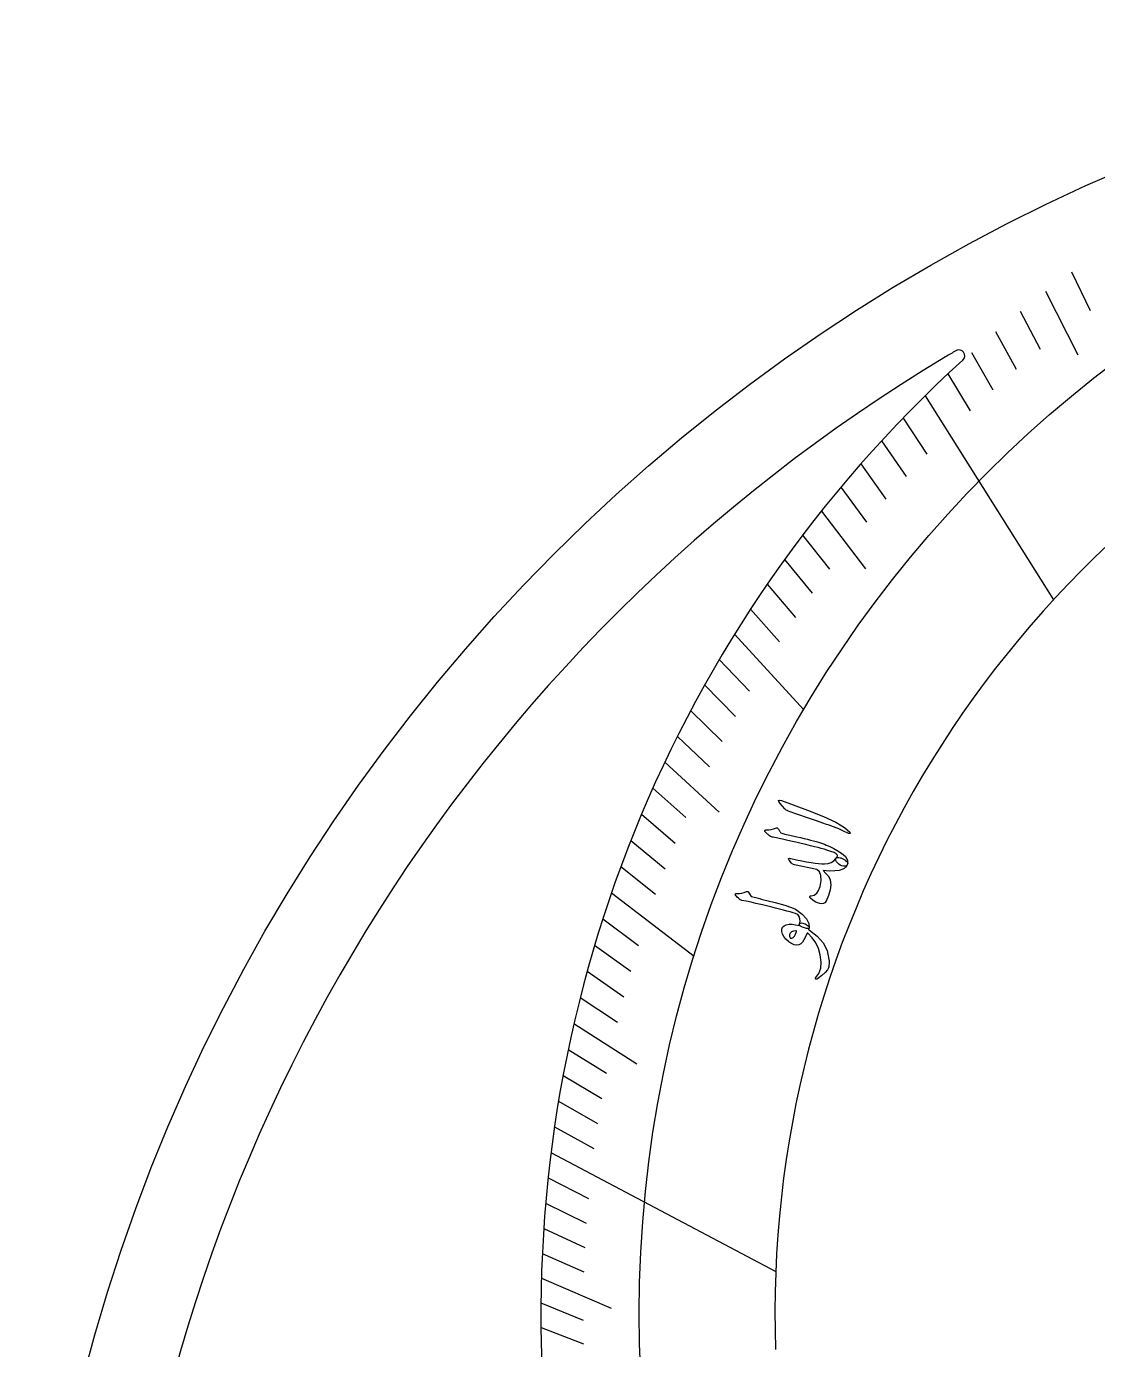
# Model space of a CAD drawing. Header units: millimetres. Extents: x -76 to 76, y -76 to 76.
# Drawn here: x -76.5 to -31, y 20.3 to 76.5 of the extents above; entities that cross this region are included whole.
import ezdxf

# ---------------------------------------------------------------- set-up
doc = ezdxf.new("R2010")
doc.units = ezdxf.units.MM
for name, color, linetype in [('CUT_INNER', 6, 'Continuous'), ('CUT_OUTER', 1, 'Continuous'), ('ENGRAVE', 7, 'Continuous'), ('ENGRAVE_FINE', 8, 'Continuous'), ('TEXT', 5, 'Continuous')]:
    doc.layers.add(name, color=color, linetype=linetype)

msp = doc.modelspace()

# ---------------------------------------------------------------- linework, layer by layer
at = {"layer": 'CUT_INNER'}
for centre, radius, start, end in [((-0.001, 0.001), 72.831, 120.93783, 175.99553), ((0, 0), 72.832, 190.89897, 59.46207), ((-15.822, 26.581), 41.899, 120.3723, 121.0679), ((-36.88, 62.514), 0.25, 312.3641, 120.4102), ((0, 21.86), 54.639, 132.2126, 235.4301), ((-0.001, 21.861), 44.693, 116.585, 181.9822)]:
    msp.add_arc(centre, radius, start, end, dxfattribs=at)
at = {"layer": 'CUT_OUTER'}
msp.add_circle((0, 0), 76.5, dxfattribs=at)
at = {"layer": 'ENGRAVE'}
for points in [[(-38.313, 60.817), (-32.858, 52.158)], [(-46.413, 50.693), (-43.474, 47.483)], [(-51.641, 39.713), (-48.133, 37.015)], [(-54.212, 28.685), (-44.66, 23.631)]]:
    msp.add_lwpolyline(points, dxfattribs=at)
msp.add_circle((0, 21.86), 50.463, dxfattribs=at)
at = {"layer": 'ENGRAVE_FINE'}
for points in [[(-32.1, 66.076), (-31.305, 64.44)], [(-33.202, 65.255), (-31.825, 62.549)], [(-34.278, 64.41), (-33.421, 62.8)], [(-35.328, 63.543), (-34.44, 61.947)], [(-36.35, 62.655), (-35.432, 61.073)], [(-37.345, 61.745), (-36.398, 60.179)], [(-39.252, 59.87), (-38.245, 58.335)], [(-40.163, 58.906), (-39.127, 57.387)], [(-41.046, 57.926), (-39.981, 56.423)], [(-41.9, 56.931), (-40.806, 55.445)], [(-42.724, 55.921), (-40.854, 53.472)], [(-43.52, 54.898), (-42.371, 53.448)], [(-44.287, 53.862), (-43.11, 52.431)], [(-45.025, 52.816), (-43.821, 51.404)], [(-45.733, 51.759), (-44.503, 50.366)], [(-47.063, 49.618), (-45.78, 48.266)], [(-47.685, 48.536), (-46.376, 47.204)], [(-48.278, 47.448), (-46.944, 46.137)], [(-48.842, 46.353), (-47.483, 45.064)], [(-49.378, 45.254), (-47.07, 43.139)], [(-49.886, 44.151), (-48.479, 42.905)], [(-50.366, 43.044), (-48.935, 41.821)], [(-50.818, 41.935), (-49.364, 40.735)], [(-51.243, 40.825), (-49.766, 39.648)], [(-52.012, 38.601), (-50.491, 37.472)], [(-52.357, 37.489), (-50.815, 36.385)], [(-52.675, 36.379), (-51.112, 35.299)], [(-52.969, 35.27), (-51.385, 34.215)], [(-53.236, 34.163), (-50.56, 32.446)], [(-53.48, 33.06), (-51.857, 32.056)], [(-53.698, 31.959), (-52.056, 30.982)], [(-53.893, 30.863), (-52.233, 29.913)], [(-54.064, 29.772), (-52.386, 28.848)], [(-54.337, 27.604), (-52.624, 26.734)], [(-54.44, 26.529), (-52.711, 25.686)], [(-54.521, 25.46), (-52.776, 24.645)], [(-54.581, 24.397), (-52.821, 23.611)], [(-54.62, 23.342), (-51.656, 22.076)], [(-54.638, 22.295), (-52.849, 21.564)], [(-54.636, 21.255), (-52.833, 20.553)]]:
    msp.add_lwpolyline(points, dxfattribs=at)
at = {"layer": 'TEXT'}
for points in [[(-44.473, 43.505), (-44.532, 43.588), (-44.542, 43.636), (-44.506, 43.651), (-44.421, 43.632), (-43.313, 43.215), (-42.634, 42.955), (-42.11, 42.711), (-41.738, 42.487), (-41.519, 42.283), (-41.505, 42.259), (-41.499, 42.241), (-41.503, 42.229), (-41.516, 42.224), (-41.532, 42.222), (-41.551, 42.225), (-41.573, 42.232), (-41.597, 42.243), (-41.785, 42.334), (-41.987, 42.423), (-42.206, 42.509), (-42.44, 42.591), (-42.5, 42.614), (-42.665, 42.673), (-42.934, 42.768), (-43.306, 42.899), (-44.138, 43.181), (-44.181, 43.199), (-44.218, 43.22), (-44.25, 43.243), (-44.276, 43.27)], [(-45.096, 42.28), (-45.113, 42.298), (-45.123, 42.316), (-45.126, 42.334), (-45.121, 42.352), (-45.112, 42.367), (-45.098, 42.377), (-45.081, 42.383), (-45.059, 42.385), (-44.951, 42.385), (-44.85, 42.398), (-44.756, 42.423), (-44.669, 42.462), (-44.634, 42.471), (-44.602, 42.466), (-44.573, 42.448), (-44.547, 42.416), (-44.535, 42.397), (-44.523, 42.377), (-44.511, 42.357), (-44.499, 42.336), (-44.487, 42.316), (-44.475, 42.296), (-44.463, 42.276), (-44.451, 42.256), (-44.407, 42.239), (-44.279, 42.206), (-44.067, 42.157), (-43.77, 42.09), (-43.607, 42.054), (-43.454, 42.018), (-43.311, 41.984), (-43.179, 41.951), (-43.058, 41.919), (-42.947, 41.889), (-42.848, 41.859), (-42.76, 41.831), (-42.678, 41.802), (-42.597, 41.771), (-42.516, 41.739), (-42.436, 41.706), (-42.357, 41.67), (-42.278, 41.633), (-42.199, 41.594), (-42.12, 41.553), (-41.864, 41.397), (-41.694, 41.246), (-41.608, 41.099), (-41.606, 40.956), (-41.631, 40.898), (-41.669, 40.859), (-41.72, 40.841), (-41.785, 40.842), (-41.854, 40.86), (-41.919, 40.888), (-41.98, 40.927), (-42.036, 40.977), (-42.084, 41.032), (-42.111, 41.081), (-42.118, 41.125), (-42.104, 41.164), (-42.089, 41.191), (-42.075, 41.216), (-42.063, 41.238), (-42.053, 41.258), (-42.044, 41.274), (-42.039, 41.289), (-42.035, 41.303), (-42.035, 41.314), (-42.09, 41.364), (-42.186, 41.416), (-42.322, 41.471), (-42.497, 41.528), (-42.603, 41.559), (-42.725, 41.593), (-42.864, 41.629), (-43.019, 41.668), (-43.19, 41.71), (-43.377, 41.756), (-43.582, 41.804), (-43.803, 41.856), (-44.02, 41.906), (-44.21, 41.95), (-44.375, 41.986), (-44.513, 42.016), (-44.625, 42.039), (-44.711, 42.057), (-44.77, 42.069), (-44.803, 42.075), (-44.844, 42.087), (-44.885, 42.106), (-44.927, 42.132), (-44.968, 42.166), (-44.987, 42.186), (-45.006, 42.204), (-45.023, 42.22), (-45.04, 42.235), (-45.055, 42.248), (-45.07, 42.26), (-45.083, 42.271), (-45.096, 42.28)], [(-41.604, 40.95), (-41.648, 40.867), (-41.698, 40.799), (-41.753, 40.747), (-41.813, 40.711), (-41.967, 40.663), (-42.158, 40.638), (-42.387, 40.636), (-42.654, 40.657), (-42.531, 40.536), (-42.438, 40.429), (-42.376, 40.336), (-42.345, 40.258), (-42.326, 40.05), (-42.349, 39.83), (-42.415, 39.598), (-42.524, 39.353), (-42.57, 39.29), (-42.63, 39.252), (-42.705, 39.239), (-42.794, 39.25), (-42.892, 39.283), (-42.99, 39.334), (-43.09, 39.402), (-43.191, 39.489), (-43.204, 39.503), (-43.212, 39.517), (-43.215, 39.533), (-43.213, 39.549), (-43.205, 39.567), (-43.193, 39.579), (-43.176, 39.586), (-43.156, 39.587), (-43.028, 39.614), (-42.923, 39.688), (-42.84, 39.81), (-42.778, 39.981), (-42.733, 40.235), (-42.742, 40.441), (-42.804, 40.598), (-42.921, 40.706), (-43.864, 40.902), (-43.907, 40.913), (-43.942, 40.928), (-43.971, 40.947), (-43.993, 40.969), (-44.092, 41.103), (-44.105, 41.121), (-44.112, 41.137), (-44.116, 41.15), (-44.114, 41.161), (-44.102, 41.17), (-44.082, 41.175), (-44.053, 41.173), (-44.017, 41.166), (-43.777, 41.114), (-43.554, 41.069), (-43.35, 41.031), (-43.162, 40.999), (-42.993, 40.975), (-42.841, 40.956), (-42.708, 40.943), (-42.592, 40.937), (-42.434, 40.949), (-42.3, 40.992), (-42.189, 41.065), (-42.102, 41.168), (-42.075, 41.196), (-42.037, 41.211), (-41.988, 41.213), (-41.927, 41.202), (-41.897, 41.193), (-41.867, 41.182), (-41.837, 41.17), (-41.807, 41.157), (-41.778, 41.142), (-41.75, 41.126), (-41.722, 41.106), (-41.695, 41.085), (-41.648, 41.042), (-41.617, 41.005), (-41.602, 40.974), (-41.604, 40.95)], [(-46.185, 39.425), (-46.246, 39.484), (-46.295, 39.531), (-46.331, 39.566), (-46.355, 39.587), (-46.369, 39.602), (-46.378, 39.617), (-46.381, 39.633), (-46.377, 39.65), (-46.368, 39.666), (-46.354, 39.677), (-46.335, 39.683), (-46.312, 39.684), (-46.201, 39.687), (-46.096, 39.7), (-45.998, 39.724), (-45.906, 39.76), (-45.878, 39.769), (-45.852, 39.764), (-45.827, 39.746), (-45.805, 39.715), (-45.706, 39.558), (-45.641, 39.541), (-45.577, 39.524), (-45.514, 39.508), (-45.453, 39.492), (-45.392, 39.477), (-45.333, 39.462), (-45.275, 39.447), (-45.218, 39.433), (-44.69, 39.3), (-44.281, 39.185), (-43.993, 39.088), (-43.823, 39.01), (-43.541, 38.802), (-43.35, 38.603), (-43.251, 38.41), (-43.243, 38.225), (-43.245, 38.221), (-43.247, 38.216), (-43.248, 38.212), (-43.25, 38.207), (-43.285, 38.191), (-43.349, 38.196), (-43.443, 38.222), (-43.565, 38.271), (-43.609, 38.292), (-43.638, 38.317), (-43.651, 38.346), (-43.648, 38.378), (-43.628, 38.5), (-43.633, 38.61), (-43.664, 38.708), (-43.721, 38.795), (-43.816, 38.827), (-43.926, 38.862), (-44.049, 38.898), (-44.187, 38.936), (-44.338, 38.977), (-44.502, 39.018), (-44.679, 39.062), (-44.869, 39.108), (-45.055, 39.154), (-45.222, 39.195), (-45.371, 39.23), (-45.501, 39.26), (-45.612, 39.286), (-45.704, 39.307), (-45.778, 39.325), (-45.832, 39.338), (-46.106, 39.389), (-46.132, 39.397), (-46.154, 39.406), (-46.171, 39.415), (-46.185, 39.425)], [(-43.227, 38.118), (-42.895, 37.876), (-42.647, 37.589), (-42.484, 37.257), (-42.403, 36.881), (-42.399, 36.831), (-42.397, 36.782), (-42.396, 36.735), (-42.397, 36.689), (-42.4, 36.644), (-42.405, 36.602), (-42.412, 36.561), (-42.422, 36.523), (-42.468, 36.434), (-42.561, 36.328), (-42.701, 36.203), (-42.888, 36.059), (-42.913, 36.045), (-42.934, 36.039), (-42.952, 36.041), (-42.967, 36.051), (-42.976, 36.066), (-42.977, 36.081), (-42.97, 36.098), (-42.956, 36.116), (-42.826, 36.287), (-42.752, 36.504), (-42.735, 36.767), (-42.773, 37.076), (-42.847, 37.345), (-42.96, 37.589), (-43.112, 37.805), (-43.304, 37.996), (-43.312, 37.998), (-43.319, 37.998), (-43.326, 37.995), (-43.331, 37.991), (-43.397, 37.842), (-43.462, 37.718), (-43.529, 37.621), (-43.595, 37.549), (-43.675, 37.503), (-43.767, 37.49), (-43.873, 37.508), (-43.99, 37.559), (-44.005, 37.568), (-44.021, 37.577), (-44.036, 37.586), (-44.051, 37.596), (-44.067, 37.607), (-44.083, 37.619), (-44.1, 37.632), (-44.118, 37.646), (-44.228, 37.745), (-44.312, 37.848), (-44.37, 37.955), (-44.401, 38.065), (-44.403, 38.167), (-44.372, 38.248), (-44.309, 38.31), (-44.214, 38.35), (-44.094, 38.372), (-43.964, 38.373), (-43.823, 38.355), (-43.672, 38.316), (-43.669, 38.325), (-43.666, 38.333), (-43.663, 38.342), (-43.661, 38.35), (-43.66, 38.358), (-43.657, 38.367), (-43.654, 38.376), (-43.651, 38.385), (-43.633, 38.412), (-43.605, 38.428), (-43.566, 38.432), (-43.517, 38.425), (-43.466, 38.41), (-43.416, 38.391), (-43.367, 38.365), (-43.32, 38.335), (-43.28, 38.304), (-43.254, 38.276), (-43.241, 38.251), (-43.242, 38.229), (-43.273, 38.145), (-43.265, 38.142), (-43.255, 38.136), (-43.242, 38.128), (-43.227, 38.118)], [(-43.812, 38.093), (-43.912, 38.077), (-43.989, 38.047), (-44.044, 38.003), (-44.076, 37.946), (-44.08, 37.906), (-44.076, 37.868), (-44.065, 37.832), (-44.048, 37.798), (-44.036, 37.785), (-44.022, 37.779), (-44.003, 37.778), (-43.981, 37.784), (-43.923, 37.816), (-43.871, 37.873), (-43.824, 37.955), (-43.782, 38.062), (-43.78, 38.074), (-43.785, 38.083), (-43.795, 38.09), (-43.812, 38.093)]]:
    msp.add_lwpolyline(points, close=True, dxfattribs=at)

doc.saveas('drawing.dxf')
